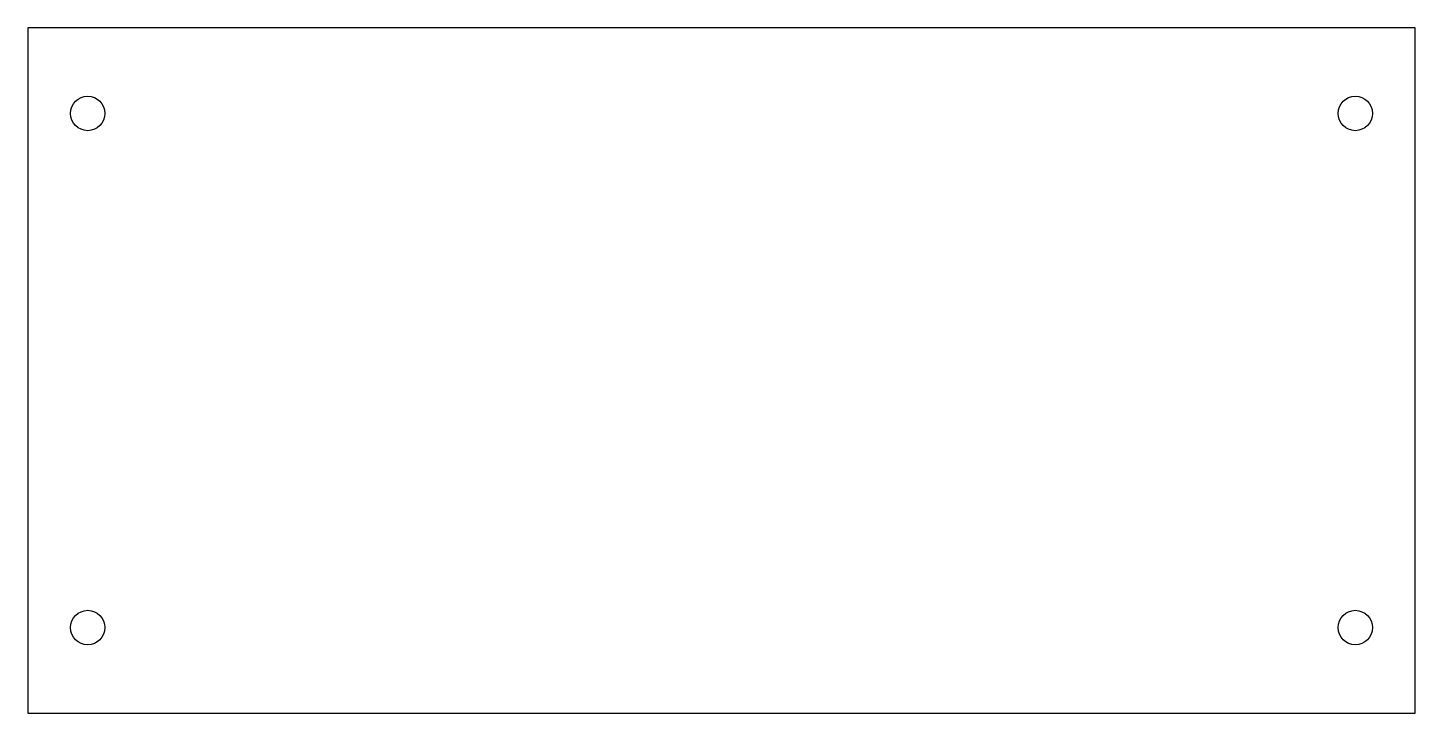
# Model space of a CAD drawing. Header units: inches. Extents: x -4.05 to 4.05, y -10 to -6.
import ezdxf

# ---------------------------------------------------------------- set-up
doc = ezdxf.new("R2010")
doc.units = ezdxf.units.IN
doc.layers.add('CUT', color=7, linetype='Continuous')

msp = doc.modelspace()

# ---------------------------------------------------------------- linework, layer by layer
at = {"layer": 'CUT'}
msp.add_lwpolyline([(-4.05, -10), (4.05, -10), (4.05, -6), (-4.05, -6)], close=True, dxfattribs=at)
for centre in [(-3.7, -6.5), (3.7, -6.5), (-3.7, -9.5), (3.7, -9.5)]:
    msp.add_circle(centre, 0.1005, dxfattribs=at)

doc.saveas('drawing.dxf')
